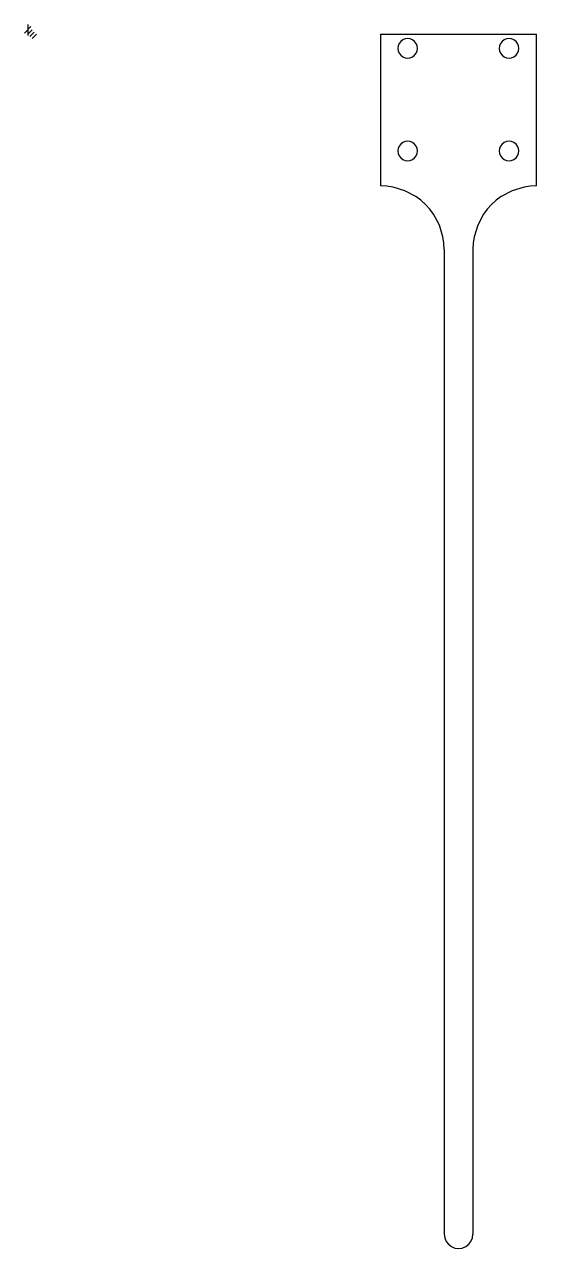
# Model space of a CAD drawing. Extents: x -1 to 124, y 0 to 298.
import ezdxf

# ---------------------------------------------------------------- set-up
doc = ezdxf.new("R2010")
doc.units = 0

msp = doc.modelspace()

# ---------------------------------------------------------------- linework, layer by layer
for p, q in [((85.999794, 295.997926), (85.999794, 258.997944)), ((85.999794, 295.997926), (123.999733, 295.997926)), ((123.999733, 258.997944), (123.999733, 295.997926)), ((90.28297, 293.124132), (90.199892, 292.497931)), ((90.199892, 292.497931), (90.28297, 291.871729)), ((90.521431, 293.697929), (90.28297, 293.124132)), ((90.899123, 294.191341), (90.521431, 293.697929)), ((91.399891, 294.576389), (90.899123, 294.191341)), ((91.983736, 294.817543), (91.399891, 294.576389)), ((92.599889, 294.897927), (91.983736, 294.817543)), ((93.216043, 294.817543), (92.599889, 294.897927)), ((93.799888, 294.576389), (93.216043, 294.817543)), ((94.300656, 294.191341), (93.799888, 294.576389)), ((94.678348, 293.697929), (94.300656, 294.191341)), ((94.916809, 293.124132), (94.678348, 293.697929)), ((94.999886, 292.497931), (94.916809, 293.124132)), ((94.916809, 291.871729), (94.999886, 292.497931)), ((94.999886, 292.497931), (94.999886, 292.497931)), ((114.982935, 293.124132), (114.899858, 292.497931)), ((114.899858, 292.497931), (114.982935, 291.871729)), ((115.221397, 293.697929), (114.982935, 293.124132)), ((115.599089, 294.191341), (115.221397, 293.697929)), ((116.099857, 294.576389), (115.599089, 294.191341)), ((116.683702, 294.817543), (116.099857, 294.576389)), ((117.299855, 294.897927), (116.683702, 294.817543)), ((117.916009, 294.817543), (117.299855, 294.897927)), ((118.499854, 294.576389), (117.916009, 294.817543)), ((119.000622, 294.191341), (118.499854, 294.576389)), ((119.378314, 293.697929), (119.000622, 294.191341)), ((119.616775, 293.124132), (119.378314, 293.697929)), ((119.699852, 292.497931), (119.616775, 293.124132)), ((119.616775, 291.871729), (119.699852, 292.497931)), ((119.699852, 292.497931), (119.699852, 292.497931)), ((90.28297, 291.871729), (90.521431, 291.297932)), ((90.521431, 291.297932), (90.899123, 290.80452)), ((90.899123, 290.80452), (91.399891, 290.419472)), ((91.399891, 290.419472), (91.983736, 290.178318)), ((91.983736, 290.178318), (92.599889, 290.097934)), ((92.599889, 290.097934), (93.216043, 290.178318)), ((93.216043, 290.178318), (93.799888, 290.419472)), ((93.799888, 290.419472), (94.300656, 290.80452)), ((94.300656, 290.80452), (94.678348, 291.297932)), ((94.678348, 291.297932), (94.916809, 291.871729)), ((114.982935, 291.871729), (115.221397, 291.297932)), ((115.221397, 291.297932), (115.599089, 290.80452)), ((115.599089, 290.80452), (116.099857, 290.419472)), ((116.099857, 290.419472), (116.683702, 290.178318)), ((116.683702, 290.178318), (117.299855, 290.097934)), ((117.299855, 290.097934), (117.916009, 290.178318)), ((117.916009, 290.178318), (118.499854, 290.419472)), ((118.499854, 290.419472), (119.000622, 290.80452)), ((119.000622, 290.80452), (119.378314, 291.297932)), ((119.378314, 291.297932), (119.616775, 291.871729)), ((90.521431, 268.697961), (90.28297, 268.124164)), ((90.899123, 269.191373), (90.521431, 268.697961)), ((91.399891, 269.57642), (90.899123, 269.191373)), ((91.983736, 269.817574), (91.399891, 269.57642)), ((92.599889, 269.897959), (91.983736, 269.817574)), ((93.216043, 269.817574), (92.599889, 269.897959)), ((93.799888, 269.57642), (93.216043, 269.817574)), ((94.300656, 269.191373), (93.799888, 269.57642)), ((94.678348, 268.697961), (94.300656, 269.191373)), ((94.916809, 268.124164), (94.678348, 268.697961)), ((115.221397, 268.697961), (114.982935, 268.124164)), ((115.599089, 269.191373), (115.221397, 268.697961)), ((116.099857, 269.57642), (115.599089, 269.191373)), ((116.683702, 269.817574), (116.099857, 269.57642)), ((117.299855, 269.897959), (116.683702, 269.817574)), ((117.916009, 269.817574), (117.299855, 269.897959)), ((118.499854, 269.57642), (117.916009, 269.817574)), ((119.000622, 269.191373), (118.499854, 269.57642)), ((119.378314, 268.697961), (119.000622, 269.191373)), ((119.616775, 268.124164), (119.378314, 268.697961)), ((90.28297, 268.124164), (90.199892, 267.497962)), ((90.199892, 267.497962), (90.28297, 266.87176)), ((90.28297, 266.87176), (90.521431, 266.297964)), ((90.521431, 266.297964), (90.899123, 265.804551)), ((90.899123, 265.804551), (91.399891, 265.419504)), ((93.799888, 265.419504), (94.300656, 265.804551)), ((94.300656, 265.804551), (94.678348, 266.297964)), ((94.678348, 266.297964), (94.916809, 266.87176)), ((94.999886, 267.497962), (94.916809, 268.124164)), ((94.916809, 266.87176), (94.999886, 267.497962)), ((94.999886, 267.497962), (94.999886, 267.497962)), ((114.982935, 268.124164), (114.899858, 267.497962)), ((114.899858, 267.497962), (114.982935, 266.87176)), ((114.982935, 266.87176), (115.221397, 266.297964)), ((115.221397, 266.297964), (115.599089, 265.804551)), ((115.599089, 265.804551), (116.099857, 265.419504)), ((118.499854, 265.419504), (119.000622, 265.804551)), ((119.000622, 265.804551), (119.378314, 266.297964)), ((119.378314, 266.297964), (119.616775, 266.87176)), ((119.699852, 267.497962), (119.616775, 268.124164)), ((119.616775, 266.87176), (119.699852, 267.497962)), ((119.699852, 267.497962), (119.699852, 267.497962)), ((91.399891, 265.419504), (91.983736, 265.17835)), ((91.983736, 265.17835), (92.599889, 265.097965)), ((92.599889, 265.097965), (93.216043, 265.17835)), ((93.216043, 265.17835), (93.799888, 265.419504)), ((116.099857, 265.419504), (116.683702, 265.17835)), ((116.683702, 265.17835), (117.299855, 265.097965)), ((117.299855, 265.097965), (117.916009, 265.17835)), ((117.916009, 265.17835), (118.499854, 265.419504)), ((87.531874, 258.922111), (85.999891, 258.997958)), ((89.037908, 258.697378), (87.531874, 258.922111)), ((91.931477, 257.818092), (89.037908, 258.697378)), ((94.599288, 256.393779), (91.931477, 257.818092)), ((118.068257, 257.818092), (115.400446, 256.393779)), ((120.961826, 258.697378), (118.068257, 257.818092)), ((122.46786, 258.922111), (120.961826, 258.697378)), ((123.999843, 258.997958), (122.46786, 258.922111)), ((95.823126, 255.487763), (94.599288, 256.393779)), ((96.960033, 254.458119), (95.823126, 255.487763)), ((97.989676, 253.321212), (96.960033, 254.458119)), ((113.039702, 254.458118), (112.010058, 253.321211)), ((114.176608, 255.487762), (113.039702, 254.458118)), ((115.400446, 256.393779), (114.176608, 255.487762)), ((98.895693, 252.097375), (97.989676, 253.321212)), ((100.320006, 249.429563), (98.895693, 252.097375)), ((111.104041, 252.097373), (109.679728, 249.429562)), ((112.010058, 253.321211), (111.104041, 252.097373)), ((101.199292, 246.535994), (100.320006, 249.429563)), ((109.679728, 249.429562), (108.800443, 246.535993)), ((101.424026, 245.02996), (101.199292, 246.535994)), ((101.499872, 243.497977), (101.424026, 245.02996)), ((108.57571, 245.029959), (108.499863, 243.497976)), ((108.800443, 246.535993), (108.57571, 245.029959)), ((101.49986, 243.497878), (101.49986, 3.498078)), ((108.499932, 243.497878), (108.499932, 3.498078)), ((101.499872, 3.498279), (101.621026, 2.585069)), ((108.378709, 2.585069), (108.499863, 3.49828)), ((101.621026, 2.585069), (101.968783, 1.748282)), ((101.968783, 1.748282), (102.519583, 1.028722)), ((102.519583, 1.028722), (103.24987, 0.467195)), ((103.24987, 0.467195), (104.101311, 0.115512)), ((104.101311, 0.115512), (104.999868, -0.001716)), ((104.999868, -0.001716), (105.898425, 0.115512)), ((105.898425, 0.115512), (106.749866, 0.467195)), ((106.749866, 0.467195), (107.480152, 1.028722)), ((107.480152, 1.028722), (108.030953, 1.748282)), ((108.030953, 1.748282), (108.378709, 2.585069))]:
    msp.add_line(p, q)
at = {"layer": 'Layer 1'}
for p, q in [((0.793749, 297.793749), (-0.793749, 296.206251)), ((0, 298.322915), (0, 295.677085)), ((1.058332, 297), (0, 295.941668)), ((1.587498, 296.470834), (0.529166, 295.412502)), ((2.116664, 295.941668), (1.058332, 294.883336))]:
    msp.add_line(p, q, dxfattribs=at)

doc.saveas('drawing.dxf')
